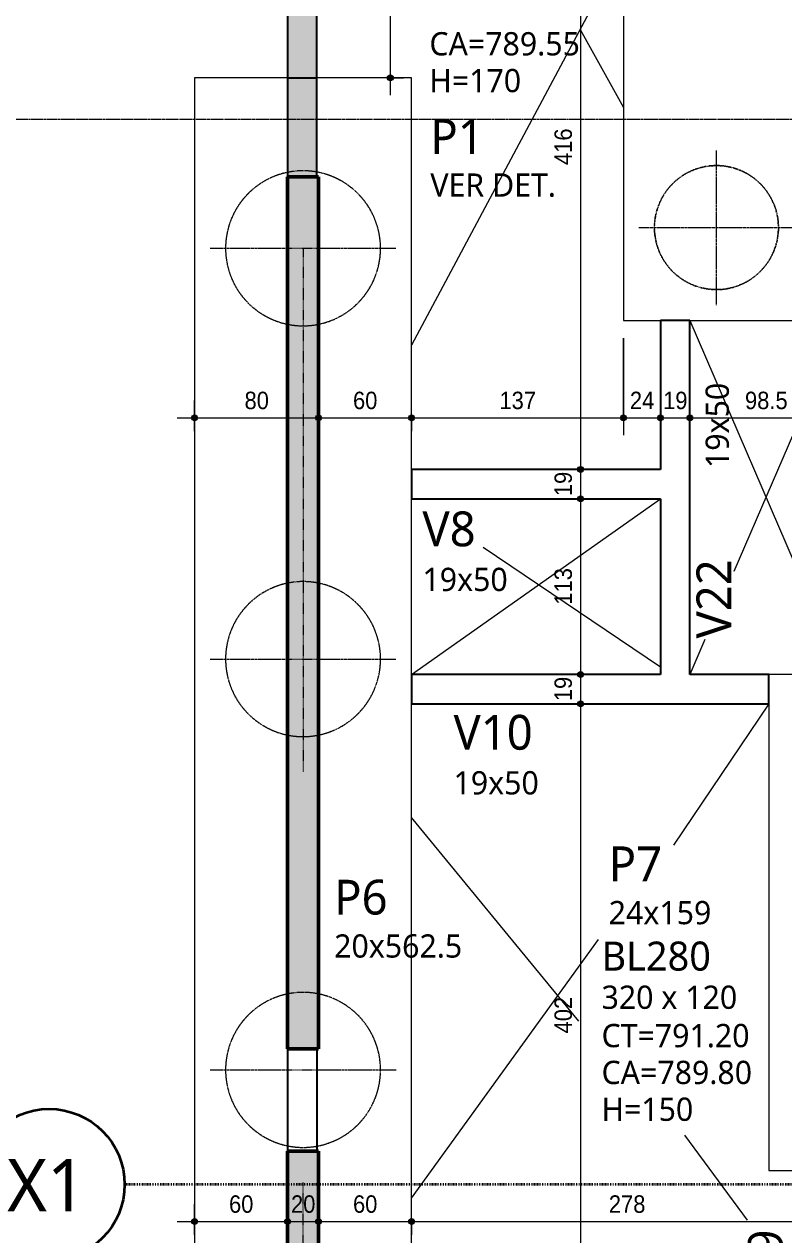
# Model space of a CAD drawing. Header units: centimetres. Extents: x -3523 to 38560, y -3196 to 88043.
# Drawn here: x -1929 to -1439, y -149 to 632 of the extents above; entities that cross this region are included whole.
import ezdxf

# ---------------------------------------------------------------- set-up
doc = ezdxf.new("R2010")
doc.units = ezdxf.units.CM
for name, pattern in [('Centro de 6 mm', [1.32, 0.6, -0.24, 0.24, -0.24]), ('Dash dot', [1.5875, 0.635, -0.47625, 0, -0.47625]), ('Hidden', [0.714375, 0.47625, -0.238125]), ('Traço', [0.635, 0.3175, -0.3175])]:
    doc.linetypes.add(name, pattern=pattern)
for name, color, linetype, lineweight in [('A-ANNO-DIMS', 7, 'Continuous', 9), ('A-ANNO-DIMS-75', 7, 'Continuous', 9), ('A-DETL-THIN', 7, 'Continuous', 25), ('G-ANNO-SYMB', 7, 'Continuous', 9), ('S-BEAM', 7, 'Continuous', 25), ('S-BEAM-HDLN', 7, 'Traço', 25), ('S-BEAM-IDEN', 7, 'Continuous', 9), ('S-COLS', 7, 'Continuous', 25), ('S-COLS-IDEN', 7, 'Continuous', 9), ('S-FNDN', 7, 'Continuous', 25), ('S-FNDN-HDLN', 7, 'Traço', 18), ('S-FNDN-IDEN', 7, 'Continuous', 9), ('S-GRID', 7, 'Continuous', 9), ('S-GRID-IDEN', 7, 'Continuous', 9)]:
    doc.layers.add(name, color=color, linetype=linetype, lineweight=lineweight)
doc.layers.add('A-DETL', color=7, linetype='Continuous', lineweight=18, true_color=0x00a600)
doc.styles.add('Arial_1', font='arial.ttf', dxfattribs={"width": 0.9, "height": 11.25})
doc.styles.add('Gadugi', font='gadugi.ttf', dxfattribs={"height": 15})
doc.styles.add('Gadugi_1', font='gadugi.ttf', dxfattribs={"height": 22.5})
doc.styles.add('Gadugi_2', font='gadugi.ttf', dxfattribs={"height": 18.75})
doc.styles.add('Gadugi_3', font='gadugi.ttf', dxfattribs={"height": 0.2})
doc.styles.add('Gadugi_5', font='gadugi.ttf', dxfattribs={"height": 33.75})
doc.dimstyles.new('PED_1_5mm_ESQ', dxfattribs={"dimscale": 30.48, "dimtxt": 11.477918, "dimasz": 0.492126, "dimexe": 0.369094, "dimexo": 0.369094, "dimgap": 0.073819, "dimtad": 1, "dimdec": 1, "dimrnd": 0.5, "dimdsep": 46, "dimtxsty": 'Arial_1', "dimblk1": 'DOTSMALL', "dimblk2": 'DOTSMALL', "dimsah": 1, "dimcen": 0.09, "dimdle": 0.369094, "dimazin": 0, "dimtfac": 1, "dimtdec": 4, "dimtix": 1, "dimtmove": 0, "dimatfit": 3, "dimfxl": 1, "dimtvp": 1, "dimtolj": 1, "dimtzin": 0, "dimarcsym": 2})

# ---------------------------------------------------------------- blocks, each defined once
blk = doc.blocks.new('PED_BLRET-4EST_R01_2019 - 320x320x170-3763708-PL B 002 - FUNDAÇÃO')
at = {"layer": 'S-FNDN', "linetype": 'Hidden', "lineweight": 18}
for p, q in [((-105, 30), (-105, -70)), ((-155, -20), (-55, -20)), ((45, -20), (94.49, -20)), ((-105, -270), (-105, -170)), ((-155, -220), (-55, -220)), ((45, -220), (94.49, -220)), ((95, -256.4), (95, -270))]:
    blk.add_line(p, q, dxfattribs=at)
at = {"layer": 'S-FNDN-HDLN'}
for p, q in [((95, 30), (95, -70)), ((94.5, -20), (145, -20)), ((95, -170), (95, -256.4)), ((94.5, -220), (145, -220))]:
    blk.add_line(p, q, dxfattribs=at)
for centre in [(-105, -20), (-105, -220)]:
    blk.add_circle(centre, 40, dxfattribs=at)
for centre, start, end in [((95, -20), 90.72456, 269.27544), ((95, -20), 360, 90.71744), ((95, -20), 269.28256, 360), ((95, -220), 90.72456, 294.08828), ((95, -220), 360, 90.71744), ((95, -220), 294.12768, 360)]:
    blk.add_arc(centre, 40, start, end, dxfattribs=at)
blk = doc.blocks.new('PED_BLRET-6ESTLINEAR_R01_2020 - 1465x140x275-3765329-PL B 002 - FUNDAÇÃO')
at = {"layer": 'S-FNDN', "linetype": 'Hidden', "lineweight": 18}
for p, q in [((127.5, 60), (127.5, 10)), ((392.5, 60), (392.5, 10)), ((657.5, 60), (657.5, 10)), ((127.5, -9), (127.5, -60)), ((392.5, -10), (392.5, -60)), ((657.5, -10), (657.5, -60))]:
    blk.add_line(p, q, dxfattribs=at)
at = {"layer": 'S-FNDN-HDLN'}
for p, q in [((127.5, 10), (127.5, -9)), ((392.5, 10), (392.5, -10)), ((657.5, 10), (657.5, -10)), ((-115, 0), (55, 0)), ((657.5, 0), (320, 0))]:
    blk.add_line(p, q, dxfattribs=at)
for centre, start, end in [((127.5, 0), 11.56868, 168.43132), ((392.5, 0), 11.56868, 168.43132), ((657.5, 0), 11.57403, 168.43132), ((127.5, 0), 168.43701, 190.37956), ((127.5, 0), 360, 11.56299), ((392.5, 0), 168.43701, 191.563), ((392.5, 0), 360, 11.56299), ((657.5, 0), 168.43701, 191.56299), ((657.5, 0), 360, 11.56834), ((127.5, 0), 348.437, 360), ((392.5, 0), 348.437, 360), ((657.5, 0), 349.62579, 360), ((127.5, 0), 190.38526, 348.43131), ((392.5, 0), 191.56869, 348.43131), ((657.5, 0), 191.56868, 349.6201)]:
    blk.add_arc(centre, 50, start, end, dxfattribs=at)
blk = doc.blocks.new('PED_TAG_PILAR_R04 - PILAR VER DET_-2523782-PL B 002 - FUNDAÇÃO')
at = {"layer": 'S-COLS-IDEN', "insert": (0.115, -0.633), "char_height": 0.2, "width": 1.37089, "attachment_point": 1, "style": 'Gadugi_3'}
blk.add_mtext('VER DET.', dxfattribs=at)
blk = doc.blocks.new('Eixo - X1-2173051-PL B 002 - FUNDAÇÃO')
at = {"layer": 'S-GRID-IDEN', "color": 152, "lineweight": 35, "true_color": 0x0070c0}
blk.add_circle((0, 0), 0.65, dxfattribs=at)
blk = doc.blocks.new('DIMBLOCK5-PL B 002 - FUNDAÇÃO')
at = {"layer": 'A-ANNO-DIMS-75'}
h = blk.add_hatch(color=256, dxfattribs=at)
edge = h.paths.add_edge_path(flags=0)
edge.add_arc((-1818.86, -140.28), 1.87, 0, 360)
h = blk.add_hatch(color=256, dxfattribs=at)
edge = h.paths.add_edge_path(flags=0)
edge.add_arc((-1758.86, -140.28), 1.87, 0, 360)
for p, q in [((-1818.86, -148.88), (-1818.86, -129.03)), ((-1758.86, -148.88), (-1758.86, -129.03)), ((-1830.11, -140.28), (-1758.86, -140.28)), ((-1818.86, -140.28), (-1818.86, -148.88)), ((-1758.86, -140.28), (-1758.86, -148.88))]:
    blk.add_line(p, q, dxfattribs=at)
for centre in [(-1818.86, -140.28), (-1758.86, -140.28)]:
    blk.add_circle(centre, 1.87, dxfattribs=at)
at = {"layer": 'A-ANNO-DIMS-75', "color": 0, "insert": (-1796.63, -123.43), "char_height": 11.25, "width": 18.6472, "attachment_point": 1, "rotation": 360, "line_spacing_factor": 0.941778, "style": 'Arial_1'}
blk.add_mtext('60', dxfattribs=at)
blk = doc.blocks.new('_DotSmall')
at = {"color": 0, "linetype": 'ByBlock', "const_width": 0.5}
blk.add_lwpolyline([(-0.0625, 0, 1), (0.0625, 0, 1)], format="xyb", close=True, dxfattribs=at)
blk = doc.blocks.new('DIMBLOCK6-PL B 002 - FUNDAÇÃO')
at = {"layer": 'A-ANNO-DIMS-75'}
h = blk.add_hatch(color=256, dxfattribs=at)
edge = h.paths.add_edge_path(flags=0)
edge.add_arc((-1758.86, -140.28), 1.87, 0, 360)
h = blk.add_hatch(color=256, dxfattribs=at)
edge = h.paths.add_edge_path(flags=0)
edge.add_arc((-1738.86, -140.28), 1.87, 0, 360)
for p, q in [((-1758.86, -148.88), (-1758.86, -129.03)), ((-1738.86, -148.88), (-1738.86, -129.03)), ((-1758.86, -140.28), (-1738.86, -140.28)), ((-1758.86, -140.28), (-1758.86, -148.88)), ((-1738.86, -140.28), (-1738.86, -148.88))]:
    blk.add_line(p, q, dxfattribs=at)
for centre in [(-1758.86, -140.28), (-1738.86, -140.28)]:
    blk.add_circle(centre, 1.87, dxfattribs=at)
at = {"layer": 'A-ANNO-DIMS-75', "color": 0, "insert": (-1756.63, -123.43), "char_height": 11.25, "width": 18.6472, "attachment_point": 1, "rotation": 360, "line_spacing_factor": 0.941778, "style": 'Arial_1'}
blk.add_mtext('20', dxfattribs=at)
blk = doc.blocks.new('DIMBLOCK7-PL B 002 - FUNDAÇÃO')
at = {"layer": 'A-ANNO-DIMS-75'}
h = blk.add_hatch(color=256, dxfattribs=at)
edge = h.paths.add_edge_path(flags=0)
edge.add_arc((-1738.86, -140.28), 1.87, 0, 360)
h = blk.add_hatch(color=256, dxfattribs=at)
edge = h.paths.add_edge_path(flags=0)
edge.add_arc((-1678.86, -140.28), 1.88, 0, 360)
for p, q in [((-1738.86, -148.88), (-1738.86, -129.03)), ((-1678.86, -148.88), (-1678.86, -129.03)), ((-1738.86, -140.28), (-1678.86, -140.28)), ((-1738.86, -140.28), (-1738.86, -148.88)), ((-1678.86, -140.28), (-1678.86, -148.88))]:
    blk.add_line(p, q, dxfattribs=at)
for centre, radius in [((-1738.86, -140.28), 1.87), ((-1678.86, -140.28), 1.88)]:
    blk.add_circle(centre, radius, dxfattribs=at)
at = {"layer": 'A-ANNO-DIMS-75', "color": 0, "insert": (-1716.63, -123.43), "char_height": 11.25, "width": 18.6472, "attachment_point": 1, "rotation": 360, "line_spacing_factor": 0.941778, "style": 'Arial_1'}
blk.add_mtext('60', dxfattribs=at)
blk = doc.blocks.new('DIMBLOCK8-PL B 002 - FUNDAÇÃO')
at = {"layer": 'A-ANNO-DIMS-75'}
h = blk.add_hatch(color=256, dxfattribs=at)
edge = h.paths.add_edge_path(flags=0)
edge.add_arc((-1678.86, -140.28), 1.88, 0, 360)
h = blk.add_hatch(color=256, dxfattribs=at)
edge = h.paths.add_edge_path(flags=0)
edge.add_arc((-1400.92, -140.28), 1.87, 0, 360)
for p, q in [((-1678.86, -148.88), (-1678.86, -129.03)), ((-1400.92, -148.88), (-1400.92, -129.03)), ((-1678.86, -140.28), (-1400.92, -140.28)), ((-1678.86, -140.28), (-1678.86, -148.88)), ((-1400.92, -140.28), (-1400.92, -148.88))]:
    blk.add_line(p, q, dxfattribs=at)
for centre, radius in [((-1678.86, -140.28), 1.88), ((-1400.92, -140.28), 1.87)]:
    blk.add_circle(centre, radius, dxfattribs=at)
at = {"layer": 'A-ANNO-DIMS-75', "color": 0, "insert": (-1551.55, -123.43), "char_height": 11.25, "width": 27.9708, "attachment_point": 1, "rotation": 360, "line_spacing_factor": 0.941778, "style": 'Arial_1'}
blk.add_mtext('278', dxfattribs=at)
blk = doc.blocks.new('DIMBLOCK15-PL B 002 - FUNDAÇÃO')
at = {"layer": 'A-ANNO-DIMS-75'}
h = blk.add_hatch(color=256, dxfattribs=at)
edge = h.paths.add_edge_path(flags=0)
edge.add_arc((-1569.77, 760.85), 1.88, 0, 360)
h = blk.add_hatch(color=256, dxfattribs=at)
edge = h.paths.add_edge_path(flags=0)
edge.add_arc((-1569.77, 344.87), 1.88, 0, 360)
for p, q in [((-1569.77, 772.1), (-1569.77, 344.87)), ((-1553.36, 760.85), (-1581.02, 760.85)), ((-1569.77, 760.85), (-1553.36, 760.85)), ((-1578.36, 344.87), (-1558.52, 344.87)), ((-1569.77, 344.87), (-1578.36, 344.87))]:
    blk.add_line(p, q, dxfattribs=at)
for centre in [(-1569.77, 760.85), (-1569.77, 344.87)]:
    blk.add_circle(centre, 1.88, dxfattribs=at)
at = {"layer": 'A-ANNO-DIMS-75', "color": 0, "insert": (-1586.62, 541.2), "char_height": 11.25, "width": 27.9708, "attachment_point": 1, "rotation": 90, "line_spacing_factor": 0.941778, "style": 'Arial_1'}
blk.add_mtext('416', dxfattribs=at)
blk = doc.blocks.new('DIMBLOCK16-PL B 002 - FUNDAÇÃO')
at = {"layer": 'A-ANNO-DIMS-75'}
h = blk.add_hatch(color=256, dxfattribs=at)
edge = h.paths.add_edge_path(flags=0)
edge.add_arc((-1569.77, 344.87), 1.88, 0, 360)
h = blk.add_hatch(color=256, dxfattribs=at)
edge = h.paths.add_edge_path(flags=0)
edge.add_arc((-1569.77, 325.87), 1.88, 0, 360)
for p, q in [((-1578.36, 344.87), (-1558.52, 344.87)), ((-1569.77, 344.87), (-1578.36, 344.87)), ((-1569.77, 344.87), (-1569.77, 325.87)), ((-1578.36, 325.87), (-1558.52, 325.87)), ((-1569.77, 325.87), (-1578.36, 325.87))]:
    blk.add_line(p, q, dxfattribs=at)
for centre in [(-1569.77, 344.87), (-1569.77, 325.87)]:
    blk.add_circle(centre, 1.88, dxfattribs=at)
at = {"layer": 'A-ANNO-DIMS-75', "color": 0, "insert": (-1586.62, 327.6), "char_height": 11.25, "width": 18.6472, "attachment_point": 1, "rotation": 90, "line_spacing_factor": 0.941778, "style": 'Arial_1'}
blk.add_mtext('19', dxfattribs=at)
blk = doc.blocks.new('DIMBLOCK17-PL B 002 - FUNDAÇÃO')
at = {"layer": 'A-ANNO-DIMS-75'}
h = blk.add_hatch(color=256, dxfattribs=at)
edge = h.paths.add_edge_path(flags=0)
edge.add_arc((-1569.77, 325.87), 1.88, 0, 360)
h = blk.add_hatch(color=256, dxfattribs=at)
edge = h.paths.add_edge_path(flags=0)
edge.add_arc((-1569.77, 212.62), 1.88, 0, 360)
for p, q in [((-1578.36, 325.87), (-1558.52, 325.87)), ((-1569.77, 325.87), (-1578.36, 325.87)), ((-1569.77, 325.87), (-1569.77, 212.62)), ((-1578.36, 212.62), (-1558.52, 212.62)), ((-1569.77, 212.62), (-1578.36, 212.62))]:
    blk.add_line(p, q, dxfattribs=at)
for centre in [(-1569.77, 325.87), (-1569.77, 212.62)]:
    blk.add_circle(centre, 1.88, dxfattribs=at)
at = {"layer": 'A-ANNO-DIMS-75', "color": 0, "insert": (-1586.62, 257.59), "char_height": 11.25, "width": 27.9708, "attachment_point": 1, "rotation": 90, "line_spacing_factor": 0.941778, "style": 'Arial_1'}
blk.add_mtext('113', dxfattribs=at)
blk = doc.blocks.new('DIMBLOCK18-PL B 002 - FUNDAÇÃO')
at = {"layer": 'A-ANNO-DIMS-75'}
h = blk.add_hatch(color=256, dxfattribs=at)
edge = h.paths.add_edge_path(flags=0)
edge.add_arc((-1569.77, 212.62), 1.88, 0, 360)
h = blk.add_hatch(color=256, dxfattribs=at)
edge = h.paths.add_edge_path(flags=0)
edge.add_arc((-1569.77, 193.62), 1.88, 0, 360)
for p, q in [((-1578.36, 212.62), (-1558.52, 212.62)), ((-1569.77, 212.62), (-1578.36, 212.62)), ((-1569.77, 212.62), (-1569.77, 193.62)), ((-1578.36, 193.62), (-1558.52, 193.62)), ((-1569.77, 193.62), (-1578.36, 193.62))]:
    blk.add_line(p, q, dxfattribs=at)
for centre in [(-1569.77, 212.62), (-1569.77, 193.62)]:
    blk.add_circle(centre, 1.88, dxfattribs=at)
at = {"layer": 'A-ANNO-DIMS-75', "color": 0, "insert": (-1586.62, 195.35), "char_height": 11.25, "width": 18.6472, "attachment_point": 1, "rotation": 90, "line_spacing_factor": 0.941778, "style": 'Arial_1'}
blk.add_mtext('19', dxfattribs=at)
blk = doc.blocks.new('DIMBLOCK19-PL B 002 - FUNDAÇÃO')
at = {"layer": 'A-ANNO-DIMS-75'}
h = blk.add_hatch(color=256, dxfattribs=at)
edge = h.paths.add_edge_path(flags=0)
edge.add_arc((-1569.77, 193.62), 1.88, 0, 360)
h = blk.add_hatch(color=256, dxfattribs=at)
edge = h.paths.add_edge_path(flags=0)
edge.add_arc((-1569.77, -208.25), 1.88, 0, 360)
for p, q in [((-1578.36, 193.62), (-1558.52, 193.62)), ((-1569.77, 193.62), (-1578.36, 193.62)), ((-1569.77, 193.62), (-1569.77, -208.25)), ((-1578.36, -208.25), (-1558.52, -208.25)), ((-1569.77, -208.25), (-1578.36, -208.25))]:
    blk.add_line(p, q, dxfattribs=at)
for centre in [(-1569.77, 193.62), (-1569.77, -208.25)]:
    blk.add_circle(centre, 1.88, dxfattribs=at)
at = {"layer": 'A-ANNO-DIMS-75', "color": 0, "insert": (-1586.62, -18.97), "char_height": 11.25, "width": 27.9708, "attachment_point": 1, "rotation": 90, "line_spacing_factor": 0.941778, "style": 'Arial_1'}
blk.add_mtext('402', dxfattribs=at)
blk = doc.blocks.new('DIMBLOCK26-PL B 002 - FUNDAÇÃO')
at = {"layer": 'A-ANNO-DIMS-75'}
h = blk.add_hatch(color=256, dxfattribs=at)
edge = h.paths.add_edge_path(flags=0)
edge.add_arc((-1692.54, 894.62), 1.88, 0, 360)
h = blk.add_hatch(color=256, dxfattribs=at)
edge = h.paths.add_edge_path(flags=0)
edge.add_arc((-1692.54, 597.48), 1.88, 0, 360)
for p, q in [((-1700.62, 894.62), (-1681.29, 894.62)), ((-1692.54, 894.62), (-1700.62, 894.62)), ((-1692.54, 586.23), (-1692.54, 894.62)), ((-1683.94, 597.48), (-1703.79, 597.48)), ((-1692.54, 597.48), (-1683.94, 597.48))]:
    blk.add_line(p, q, dxfattribs=at)
for centre in [(-1692.54, 894.62), (-1692.54, 597.48)]:
    blk.add_circle(centre, 1.88, dxfattribs=at)
at = {"layer": 'A-ANNO-DIMS-75', "color": 0, "insert": (-1709.39, 734.4), "char_height": 11.25, "width": 27.9708, "attachment_point": 1, "rotation": 90, "line_spacing_factor": 0.941778, "style": 'Arial_1'}
blk.add_mtext('297', dxfattribs=at)
blk = doc.blocks.new('DIMBLOCK30-PL B 002 - FUNDAÇÃO')
at = {"layer": 'A-ANNO-DIMS-75'}
h = blk.add_hatch(color=256, dxfattribs=at)
edge = h.paths.add_edge_path(flags=0)
edge.add_arc((-1818.86, 378.13), 1.88, 0, 360)
h = blk.add_hatch(color=256, dxfattribs=at)
edge = h.paths.add_edge_path(flags=0)
edge.add_arc((-1738.86, 378.13), 1.88, 0, 360)
for p, q in [((-1818.86, 369.53), (-1818.86, 389.38)), ((-1738.86, 369.53), (-1738.86, 389.38)), ((-1830.11, 378.13), (-1738.86, 378.13)), ((-1818.86, 378.13), (-1818.86, 369.53)), ((-1738.86, 378.13), (-1738.86, 369.53))]:
    blk.add_line(p, q, dxfattribs=at)
for centre in [(-1818.86, 378.13), (-1738.86, 378.13)]:
    blk.add_circle(centre, 1.88, dxfattribs=at)
at = {"layer": 'A-ANNO-DIMS-75', "color": 0, "insert": (-1786.63, 394.98), "char_height": 11.25, "width": 18.6472, "attachment_point": 1, "rotation": 360, "line_spacing_factor": 0.941778, "style": 'Arial_1'}
blk.add_mtext('80', dxfattribs=at)
blk = doc.blocks.new('DIMBLOCK31-PL B 002 - FUNDAÇÃO')
at = {"layer": 'A-ANNO-DIMS-75'}
h = blk.add_hatch(color=256, dxfattribs=at)
edge = h.paths.add_edge_path(flags=0)
edge.add_arc((-1738.86, 378.13), 1.88, 0, 360)
h = blk.add_hatch(color=256, dxfattribs=at)
edge = h.paths.add_edge_path(flags=0)
edge.add_arc((-1678.86, 378.13), 1.88, 0, 360)
for p, q in [((-1738.86, 369.53), (-1738.86, 389.38)), ((-1678.86, 369.53), (-1678.86, 389.38)), ((-1738.86, 378.13), (-1678.86, 378.13)), ((-1738.86, 378.13), (-1738.86, 369.53)), ((-1678.86, 378.13), (-1678.86, 369.53))]:
    blk.add_line(p, q, dxfattribs=at)
for centre in [(-1738.86, 378.13), (-1678.86, 378.13)]:
    blk.add_circle(centre, 1.88, dxfattribs=at)
at = {"layer": 'A-ANNO-DIMS-75', "color": 0, "insert": (-1716.63, 394.98), "char_height": 11.25, "width": 18.6472, "attachment_point": 1, "rotation": 360, "line_spacing_factor": 0.941778, "style": 'Arial_1'}
blk.add_mtext('60', dxfattribs=at)
blk = doc.blocks.new('DIMBLOCK32-PL B 002 - FUNDAÇÃO')
at = {"layer": 'A-ANNO-DIMS-75'}
h = blk.add_hatch(color=256, dxfattribs=at)
edge = h.paths.add_edge_path(flags=0)
edge.add_arc((-1678.86, 378.13), 1.88, 0, 360)
h = blk.add_hatch(color=256, dxfattribs=at)
edge = h.paths.add_edge_path(flags=0)
edge.add_arc((-1542.11, 378.13), 1.88, 0, 360)
for p, q in [((-1542.11, 429.6), (-1542.11, 366.88)), ((-1542.11, 378.13), (-1542.11, 429.6)), ((-1678.86, 369.53), (-1678.86, 389.38)), ((-1678.86, 378.13), (-1542.11, 378.13)), ((-1678.86, 378.13), (-1678.86, 369.53))]:
    blk.add_line(p, q, dxfattribs=at)
for centre in [(-1678.86, 378.13), (-1542.11, 378.13)]:
    blk.add_circle(centre, 1.88, dxfattribs=at)
at = {"layer": 'A-ANNO-DIMS-75', "color": 0, "insert": (-1622.14, 394.98), "char_height": 11.25, "width": 27.9708, "attachment_point": 1, "rotation": 360, "line_spacing_factor": 0.941778, "style": 'Arial_1'}
blk.add_mtext('137', dxfattribs=at)
blk = doc.blocks.new('DIMBLOCK33-PL B 002 - FUNDAÇÃO')
at = {"layer": 'A-ANNO-DIMS-75'}
h = blk.add_hatch(color=256, dxfattribs=at)
edge = h.paths.add_edge_path(flags=0)
edge.add_arc((-1542.11, 378.13), 1.88, 0, 360)
h = blk.add_hatch(color=256, dxfattribs=at)
edge = h.paths.add_edge_path(flags=0)
edge.add_arc((-1518.26, 378.13), 1.88, 0, 360)
for p, q in [((-1542.11, 429.6), (-1542.11, 366.88)), ((-1542.11, 378.13), (-1542.11, 429.6)), ((-1518.26, 369.53), (-1518.26, 389.38)), ((-1542.11, 378.13), (-1518.26, 378.13)), ((-1518.26, 378.13), (-1518.26, 369.53))]:
    blk.add_line(p, q, dxfattribs=at)
for centre in [(-1542.11, 378.13), (-1518.26, 378.13)]:
    blk.add_circle(centre, 1.88, dxfattribs=at)
at = {"layer": 'A-ANNO-DIMS-75', "color": 0, "insert": (-1537.96, 394.98), "char_height": 11.25, "width": 18.6472, "attachment_point": 1, "rotation": 360, "line_spacing_factor": 0.941778, "style": 'Arial_1'}
blk.add_mtext('24', dxfattribs=at)
blk = doc.blocks.new('DIMBLOCK34-PL B 002 - FUNDAÇÃO')
at = {"layer": 'A-ANNO-DIMS-75'}
h = blk.add_hatch(color=256, dxfattribs=at)
edge = h.paths.add_edge_path(flags=0)
edge.add_arc((-1518.26, 378.13), 1.88, 0, 360)
h = blk.add_hatch(color=256, dxfattribs=at)
edge = h.paths.add_edge_path(flags=0)
edge.add_arc((-1499.26, 378.13), 1.88, 0, 360)
for p, q in [((-1518.26, 369.53), (-1518.26, 389.38)), ((-1499.26, 369.53), (-1499.26, 389.38)), ((-1518.26, 378.13), (-1499.26, 378.13)), ((-1518.26, 378.13), (-1518.26, 369.53)), ((-1499.26, 378.13), (-1499.26, 369.53))]:
    blk.add_line(p, q, dxfattribs=at)
for centre in [(-1518.26, 378.13), (-1499.26, 378.13)]:
    blk.add_circle(centre, 1.88, dxfattribs=at)
at = {"layer": 'A-ANNO-DIMS-75', "color": 0, "insert": (-1516.53, 394.98), "char_height": 11.25, "width": 18.6472, "attachment_point": 1, "rotation": 360, "line_spacing_factor": 0.941778, "style": 'Arial_1'}
blk.add_mtext('19', dxfattribs=at)
blk = doc.blocks.new('DIMBLOCK35-PL B 002 - FUNDAÇÃO')
at = {"layer": 'A-ANNO-DIMS-75'}
h = blk.add_hatch(color=256, dxfattribs=at)
edge = h.paths.add_edge_path(flags=0)
edge.add_arc((-1499.26, 378.13), 1.88, 0, 360)
h = blk.add_hatch(color=256, dxfattribs=at)
edge = h.paths.add_edge_path(flags=0)
edge.add_arc((-1400.92, 378.13), 1.88, 0, 360)
for p, q in [((-1499.26, 369.53), (-1499.26, 389.38)), ((-1400.92, 369.53), (-1400.92, 389.38)), ((-1499.26, 378.13), (-1400.92, 378.13)), ((-1499.26, 378.13), (-1499.26, 369.53)), ((-1400.92, 378.13), (-1400.92, 369.53))]:
    blk.add_line(p, q, dxfattribs=at)
for centre in [(-1499.26, 378.13), (-1400.92, 378.13)]:
    blk.add_circle(centre, 1.88, dxfattribs=at)
at = {"layer": 'A-ANNO-DIMS-75', "color": 0, "insert": (-1463.69, 394.98), "char_height": 11.25, "width": 32.6326, "attachment_point": 1, "rotation": 360, "line_spacing_factor": 0.941778, "style": 'Arial_1'}
blk.add_mtext('98.5', dxfattribs=at)

msp = doc.modelspace()

# ---------------------------------------------------------------- hatches: boundary and pattern name
at = {"layer": 'S-BEAM', "true_color": 0xff00ff}
h = msp.add_hatch(color=6, dxfattribs=at)
h.paths.add_polyline_path([(-1758.865, 533.551), (-1739.865, 533.551), (-1739.865, 907.119), (-1758.865, 907.119), (-1758.865, 597.485)], flags=0)
h.paths.add_polyline_path([(-1739.865, 957.119), (-1739.866, 1091.884), (-1758.865, 1091.884), (-1758.865, 957.119), (-1745.686, 957.119)], flags=0)
at = {"layer": 'S-COLS', "true_color": 0x808080}
for points in [[(-1758.86, -28.981), (-1738.86, -28.981), (-1738.86, 533.551), (-1758.86, 533.551), (-1758.86, 252.169)], [(-1738.86, -249.931), (-1738.86, -94.949), (-1758.86, -94.949), (-1758.86, -249.931), (-1758.756, -249.931)]]:
    msp.add_hatch(color=8, dxfattribs=at).paths.add_polyline_path(points, flags=0)

# ---------------------------------------------------------------- linework, layer by layer
at = {"layer": 'A-DETL', "color": 7, "lineweight": 50}
for p, q in [((-1758.86, 533.551), (-1738.86, 533.551)), ((-1758.86, -28.981), (-1738.86, -28.981)), ((-1758.86, -94.949), (-1739.865, -94.949))]:
    msp.add_line(p, q, dxfattribs=at)
at = {"layer": 'A-DETL-THIN', "color": 9, "lineweight": 18, "true_color": 0xc0c0c0}
for p, q in [((-1542.109, 680.973), (-1678.86, 424.972)), ((-1570.046, 628.675), (-1542.109, 578.275)), ((-1499.263, 440.848), (-1400.922, 212.619)), ((-1470.569, 279.215), (-1400.922, 440.848)), ((-1678.86, 212.622), (-1518.263, 325.868)), ((-1632.671, 294.713), (-1518.263, 217.544)), ((-1489.564, 235.133), (-1499.263, 212.622)), ((-1570.899, -10.981), (-1678.86, 120.338)), ((-1678.86, -125.247), (-1558.258, 41.594))]:
    msp.add_line(p, q, dxfattribs=at)
at = {"layer": 'A-DETL-THIN', "color": 9, "lineweight": 18, "true_color": 0xc5c5c5}
for p, q in [((-1448.365, 193.622), (-1509.876, 102.428)), ((-1462.142, -139.363), (-1502.532, -84.658))]:
    msp.add_line(p, q, dxfattribs=at)
at = {"layer": 'G-ANNO-SYMB', "linetype": 'Centro de 6 mm'}
msp.add_line((-1956.04, 570.866), (-700.689, 570.866), dxfattribs=at)
at = {"layer": 'S-BEAM'}
for p, q in [((-1758.865, 907.119), (-1758.865, 533.551)), ((-1739.865, 533.551), (-1739.865, 907.119)), ((-1758.865, 533.551), (-1739.865, 533.551)), ((-1499.263, 440.848), (-1518.263, 440.848)), ((-1518.263, 440.848), (-1518.263, 344.868)), ((-1499.263, 212.622), (-1499.263, 440.848)), ((-1678.86, 344.868), (-1678.86, 325.868)), ((-1518.263, 344.868), (-1678.86, 344.868)), ((-1678.86, 325.868), (-1518.263, 325.868)), ((-1518.263, 325.868), (-1518.263, 212.622)), ((-1518.263, 212.622), (-1678.86, 212.622)), ((-1678.86, 212.622), (-1678.86, 193.622)), ((-1448.365, 212.622), (-1499.263, 212.622)), ((-1448.365, 193.622), (-1448.365, 212.622)), ((-1678.86, 193.622), (-1448.365, 193.622)), ((-1739.86, -28.981), (-1758.86, -28.981)), ((-1758.86, -28.981), (-1758.86, -94.949)), ((-1739.86, -94.949), (-1739.86, -28.981)), ((-1758.86, -94.949), (-1739.86, -94.949))]:
    msp.add_line(p, q, dxfattribs=at)
at = {"layer": 'S-BEAM-HDLN', "linetype": 'Continuous'}
msp.add_line((-1758.865, 597.485), (-1739.865, 597.485), dxfattribs=at)
at = {"layer": 'S-COLS'}
msp.add_line((-1739.865, 533.551), (-1758.86, 533.551), dxfattribs=at)
at = {"layer": 'S-COLS', "lineweight": 50}
for p, q in [((-1758.86, 533.551), (-1758.86, -28.981)), ((-1738.86, 533.551), (-1739.865, 533.551)), ((-1738.86, -28.981), (-1738.86, 533.551)), ((-1758.86, -28.981), (-1738.86, -28.981)), ((-1738.86, -94.949), (-1758.86, -94.949)), ((-1758.86, -94.949), (-1758.86, -249.931)), ((-1738.86, -249.931), (-1738.86, -94.949))]:
    msp.add_line(p, q, dxfattribs=at)
at = {"layer": 'S-FNDN', "lineweight": 18}
for p, q in [((-1542.109, 760.848), (-1542.109, 440.848)), ((-1818.86, 597.485), (-1818.86, -947.515)), ((-1758.865, 597.485), (-1818.86, 597.485)), ((-1678.86, 597.485), (-1739.865, 597.485)), ((-1678.86, 344.868), (-1678.86, 597.485)), ((-1542.109, 440.848), (-1518.263, 440.848)), ((-1518.263, 440.848), (-1499.263, 440.848)), ((-1499.263, 440.848), (-1400.922, 440.848)), ((-1678.86, 325.868), (-1678.86, 344.868)), ((-1678.86, 212.622), (-1678.86, 325.868)), ((-1678.86, 193.622), (-1678.86, 212.622)), ((-1448.365, 212.619), (-1448.365, 193.622)), ((-1400.922, 212.619), (-1448.365, 212.619)), ((-1678.86, -208.251), (-1678.86, 193.622)), ((-1448.365, 193.622), (-1448.365, -107.381)), ((-1448.365, -107.381), (-1400.922, -107.381))]:
    msp.add_line(p, q, dxfattribs=at)
at = {"layer": 'S-FNDN-HDLN'}
msp.add_line((-1739.865, 597.485), (-1758.865, 597.485), dxfattribs=at)
for centre, radius, start, end in [((-1482.109, 500.848), 40, 107.903954, 113.381875), ((-1482.109, 500.848), 40, 103.234577, 107.771693), ((-1482.109, 500.848), 40, 97.590992, 103.049588), ((-1482.109, 500.848), 40, 92.889531, 97.44486), ((-1482.109, 500.848), 40, 87.273741, 92.726259), ((-1482.109, 500.848), 40, 82.55514, 87.110469), ((-1482.109, 500.848), 40, 76.950412, 82.409008), ((-1482.109, 500.848), 40, 72.228307, 76.765423), ((-1482.109, 500.848), 40, 66.618125, 72.096046), ((-1748.86, 487.485), 50, 117.776311, 121.470776), ((-1748.86, 487.485), 50, 112.442561, 117.692617), ((-1748.86, 487.485), 50, 108.528438, 111.891858), ((-1748.86, 487.485), 50, 102.774007, 108.449497), ((-1748.86, 487.485), 50, 99.281545, 101.85621), ((-1748.86, 487.485), 50, 91.376663, 99.20684), ((-1748.86, 487.485), 50, 80.793158, 88.623336), ((-1748.86, 487.485), 50, 78.143789, 80.718453), ((-1748.86, 487.485), 50, 71.550502, 77.225992), ((-1748.86, 487.485), 50, 68.108141, 71.471561), ((-1748.86, 487.485), 50, 62.307382, 67.557438), ((-1748.86, 487.485), 50, 58.529223, 62.223688), ((-1482.109, 500.848), 40, 128.521336, 134.097592), ((-1482.109, 500.848), 40, 123.980231, 128.410147), ((-1482.109, 500.848), 40, 118.213802, 123.728088), ((-1482.109, 500.848), 40, 113.595272, 118.092995), ((-1482.109, 500.848), 40, 61.907005, 66.404728), ((-1482.109, 500.848), 40, 56.271912, 61.786198), ((-1482.109, 500.848), 40, 51.589853, 56.019769), ((-1482.109, 500.848), 40, 45.902408, 51.478664), ((-1748.86, 487.485), 50, 131.203469, 136.180787), ((-1748.86, 487.485), 50, 127.025389, 130.897474), ((-1748.86, 487.485), 50, 121.864163, 126.936328), ((-1748.86, 487.485), 50, 53.063671, 58.135836), ((-1748.86, 487.485), 50, 49.102525, 52.97461), ((-1748.86, 487.485), 50, 43.819212, 48.79653), ((-1482.109, 500.848), 40, 144.906538, 149.035648), ((-1482.109, 500.848), 40, 138.827127, 144.510438), ((-1482.109, 500.848), 40, 134.405713, 138.724127), ((-1482.109, 500.848), 40, 41.275873, 45.594287), ((-1482.109, 500.848), 40, 35.489562, 41.172873), ((-1482.109, 500.848), 40, 30.964352, 35.093462), ((-1748.86, 487.485), 50, 145.528384, 149.575314), ((-1748.86, 487.485), 50, 140.505392, 145.426197), ((-1748.86, 487.485), 50, 136.275957, 140.255004), ((-1748.86, 487.485), 50, 39.744995, 43.724042), ((-1748.86, 487.485), 50, 34.573802, 39.494607), ((-1748.86, 487.485), 50, 30.424685, 34.471615), ((-1482.109, 500.848), 40, 155.573219, 159.345241), ((-1482.109, 500.848), 40, 149.131591, 155.018738), ((-1482.109, 500.848), 40, 24.981262, 30.868409), ((-1482.109, 500.848), 40, 20.654759, 24.426781), ((-1748.86, 487.485), 50, 154.783151, 158.873318), ((-1748.86, 487.485), 50, 149.78721, 154.672822), ((-1748.86, 487.485), 50, 25.327177, 30.212789), ((-1748.86, 487.485), 50, 21.126681, 25.216848), ((-1482.109, 500.848), 40, 169.73772, 178.613943), ((-1482.109, 500.848), 40, 166.737593, 169.653314), ((-1482.109, 500.848), 40, 159.435042, 165.813522), ((-1482.109, 500.848), 40, 14.186478, 20.564958), ((-1482.109, 500.848), 40, 10.346686, 13.262407), ((-1482.109, 500.848), 40, 1.386057, 10.26228), ((-1748.86, 487.485), 50, 164.040906, 168.156916), ((-1748.86, 487.485), 50, 159.056991, 163.921016), ((-1748.86, 487.485), 50, 16.078983, 20.943008), ((-1748.86, 487.485), 50, 11.843083, 15.959093), ((-1482.109, 500.848), 40, 181.386057, 190.26228), ((-1482.109, 500.848), 40, 349.73772, 358.613943), ((-1748.86, 487.485), 50, 173.30254, 177.430684), ((-1748.86, 487.485), 50, 168.31901, 173.171265), ((-1748.86, 487.485), 50, 6.828734, 11.680989), ((-1748.86, 487.485), 50, 2.569314, 6.697459), ((-1482.109, 500.848), 40, 190.346686, 193.262407), ((-1482.109, 500.848), 40, 346.737593, 349.653314), ((-1748.86, 487.485), 50, 177.575745, 182.424254), ((-1748.86, 487.485), 50, 182.569314, 186.697459), ((-1748.86, 487.485), 50, 353.30254, 357.430684), ((-1748.86, 487.485), 50, 357.575745, 2.424254), ((-1482.109, 500.848), 40, 194.186478, 200.564958), ((-1482.109, 500.848), 40, 200.654759, 204.426781), ((-1482.109, 500.848), 40, 335.573219, 339.345241), ((-1482.109, 500.848), 40, 339.435042, 345.813522), ((-1748.86, 487.485), 50, 186.828734, 191.680989), ((-1748.86, 487.485), 50, 191.843083, 195.959093), ((-1748.86, 487.485), 50, 344.040906, 348.156916), ((-1748.86, 487.485), 50, 348.31901, 353.171265), ((-1482.109, 500.848), 40, 204.981262, 210.868409), ((-1482.109, 500.848), 40, 210.964352, 215.093462), ((-1482.109, 500.848), 40, 215.489562, 221.172873), ((-1482.109, 500.848), 40, 318.827127, 324.510438), ((-1482.109, 500.848), 40, 324.906538, 329.035648), ((-1482.109, 500.848), 40, 329.131591, 335.018738), ((-1748.86, 487.485), 50, 196.078983, 200.943008), ((-1748.86, 487.485), 50, 201.126681, 205.216848), ((-1748.86, 487.485), 50, 334.783151, 338.873318), ((-1748.86, 487.485), 50, 339.056991, 343.921016), ((-1482.109, 500.848), 40, 221.275873, 225.594287), ((-1482.109, 500.848), 40, 225.902408, 231.478664), ((-1482.109, 500.848), 40, 231.589853, 236.019769), ((-1482.109, 500.848), 40, 303.980231, 308.410147), ((-1482.109, 500.848), 40, 308.521336, 314.097592), ((-1482.109, 500.848), 40, 314.405713, 318.724127), ((-1748.86, 487.485), 50, 205.327177, 210.212789), ((-1748.86, 487.485), 50, 210.424685, 214.471615), ((-1748.86, 487.485), 50, 325.528384, 329.575314), ((-1748.86, 487.485), 50, 329.78721, 334.672822), ((-1482.109, 500.848), 40, 236.271912, 241.786198), ((-1482.109, 500.848), 40, 241.907005, 246.404728), ((-1482.109, 500.848), 40, 246.618125, 252.096046), ((-1482.109, 500.848), 40, 252.228307, 256.765423), ((-1482.109, 500.848), 40, 256.950412, 262.409008), ((-1482.109, 500.848), 40, 262.55514, 267.110469), ((-1482.109, 500.848), 40, 267.273741, 272.726259), ((-1482.109, 500.848), 40, 272.889531, 277.44486), ((-1482.109, 500.848), 40, 277.590992, 283.049588), ((-1482.109, 500.848), 40, 283.234577, 287.771693), ((-1482.109, 500.848), 40, 287.903954, 293.381875), ((-1482.109, 500.848), 40, 293.595272, 298.092995), ((-1482.109, 500.848), 40, 298.213802, 303.728088), ((-1748.86, 487.485), 50, 214.573802, 219.494607), ((-1748.86, 487.485), 50, 219.744995, 223.724042), ((-1748.86, 487.485), 50, 316.275957, 320.255004), ((-1748.86, 487.485), 50, 320.505392, 325.426197), ((-1748.86, 487.485), 50, 223.819212, 228.79653), ((-1748.86, 487.485), 50, 229.102525, 232.97461), ((-1748.86, 487.485), 50, 233.063671, 238.135836), ((-1748.86, 487.485), 50, 301.864163, 306.936328), ((-1748.86, 487.485), 50, 307.025389, 310.897474), ((-1748.86, 487.485), 50, 311.203469, 316.180787), ((-1748.86, 487.485), 50, 238.529223, 242.223688), ((-1748.86, 487.485), 50, 242.307382, 247.557438), ((-1748.86, 487.485), 50, 248.108141, 251.471561), ((-1748.86, 487.485), 50, 251.550502, 257.225992), ((-1748.86, 487.485), 50, 258.143789, 260.718453), ((-1748.86, 487.485), 50, 260.793158, 268.623336), ((-1748.86, 487.485), 50, 271.376663, 279.20684), ((-1748.86, 487.485), 50, 279.281545, 281.85621), ((-1748.86, 487.485), 50, 282.774007, 288.449497), ((-1748.86, 487.485), 50, 288.528438, 291.891858), ((-1748.86, 487.485), 50, 292.442561, 297.692617), ((-1748.86, 487.485), 50, 297.776311, 301.470776), ((-1748.86, 222.485), 50, 117.776311, 121.470776), ((-1748.86, 222.485), 50, 112.442561, 117.692617), ((-1748.86, 222.485), 50, 108.528438, 111.891858), ((-1748.86, 222.485), 50, 102.774007, 108.449497), ((-1748.86, 222.485), 50, 99.281545, 101.85621), ((-1748.86, 222.485), 50, 91.376663, 99.20684), ((-1748.86, 222.485), 50, 80.793158, 88.623336), ((-1748.86, 222.485), 50, 78.143789, 80.718453), ((-1748.86, 222.485), 50, 71.550502, 77.225992), ((-1748.86, 222.485), 50, 68.108141, 71.471561), ((-1748.86, 222.485), 50, 62.307382, 67.557438), ((-1748.86, 222.485), 50, 58.529223, 62.223688), ((-1748.86, 222.485), 50, 131.203469, 136.180787), ((-1748.86, 222.485), 50, 127.025389, 130.897474), ((-1748.86, 222.485), 50, 121.864163, 126.936328), ((-1748.86, 222.485), 50, 53.063671, 58.135836), ((-1748.86, 222.485), 50, 49.102525, 52.97461), ((-1748.86, 222.485), 50, 43.819212, 48.79653), ((-1748.86, 222.485), 50, 145.528384, 149.575314), ((-1748.86, 222.485), 50, 140.505392, 145.426197), ((-1748.86, 222.485), 50, 136.275957, 140.255004), ((-1748.86, 222.485), 50, 39.744995, 43.724042), ((-1748.86, 222.485), 50, 34.573802, 39.494607), ((-1748.86, 222.485), 50, 30.424685, 34.471615), ((-1748.86, 222.485), 50, 154.783151, 158.873318), ((-1748.86, 222.485), 50, 149.78721, 154.672822), ((-1748.86, 222.485), 50, 25.327177, 30.212789), ((-1748.86, 222.485), 50, 21.126681, 25.216848), ((-1748.86, 222.485), 50, 164.040906, 168.156916), ((-1748.86, 222.485), 50, 159.056991, 163.921016), ((-1748.86, 222.485), 50, 16.078983, 20.943008), ((-1748.86, 222.485), 50, 11.843083, 15.959093), ((-1748.86, 222.485), 50, 173.30254, 177.430684), ((-1748.86, 222.485), 50, 168.31901, 173.171265), ((-1748.86, 222.485), 50, 6.828734, 11.680989), ((-1748.86, 222.485), 50, 2.569314, 6.697459), ((-1748.86, 222.485), 50, 177.575745, 182.424254), ((-1748.86, 222.485), 50, 182.569314, 186.697459), ((-1748.86, 222.485), 50, 353.30254, 357.430684), ((-1748.86, 222.485), 50, 357.575745, 2.424254), ((-1748.86, 222.485), 50, 186.828734, 191.680989), ((-1748.86, 222.485), 50, 191.843083, 195.959093), ((-1748.86, 222.485), 50, 344.040906, 348.156916), ((-1748.86, 222.485), 50, 348.31901, 353.171265), ((-1748.86, 222.485), 50, 196.078983, 200.943008), ((-1748.86, 222.485), 50, 201.126681, 205.216848), ((-1748.86, 222.485), 50, 334.783151, 338.873318), ((-1748.86, 222.485), 50, 339.056991, 343.921016), ((-1748.86, 222.485), 50, 205.327177, 210.212789), ((-1748.86, 222.485), 50, 210.424685, 214.471615), ((-1748.86, 222.485), 50, 325.528384, 329.575314), ((-1748.86, 222.485), 50, 329.78721, 334.672822), ((-1748.86, 222.485), 50, 214.573802, 219.494607), ((-1748.86, 222.485), 50, 219.744995, 223.724042), ((-1748.86, 222.485), 50, 223.819212, 228.79653), ((-1748.86, 222.485), 50, 311.203469, 316.180787), ((-1748.86, 222.485), 50, 316.275957, 320.255004), ((-1748.86, 222.485), 50, 320.505392, 325.426197), ((-1748.86, 222.485), 50, 229.102525, 232.97461), ((-1748.86, 222.485), 50, 233.063671, 238.135836), ((-1748.86, 222.485), 50, 238.529223, 242.223688), ((-1748.86, 222.485), 50, 297.776311, 301.470776), ((-1748.86, 222.485), 50, 301.864163, 306.936328), ((-1748.86, 222.485), 50, 307.025389, 310.897474), ((-1748.86, 222.485), 50, 242.307382, 247.557438), ((-1748.86, 222.485), 50, 248.108141, 251.471561), ((-1748.86, 222.485), 50, 251.550502, 257.225992), ((-1748.86, 222.485), 50, 258.143789, 260.718453), ((-1748.86, 222.485), 50, 260.793158, 268.623336), ((-1748.86, 222.485), 50, 271.376663, 279.20684), ((-1748.86, 222.485), 50, 279.281545, 281.85621), ((-1748.86, 222.485), 50, 282.774007, 288.449497), ((-1748.86, 222.485), 50, 288.528438, 291.891858), ((-1748.86, 222.485), 50, 292.442561, 297.692617), ((-1748.86, -42.515), 50, 117.776311, 121.470776), ((-1748.86, -42.515), 50, 112.442561, 117.692617), ((-1748.86, -42.515), 50, 108.528438, 111.891858), ((-1748.86, -42.515), 50, 102.774007, 108.449497), ((-1748.86, -42.515), 50, 99.281545, 101.85621), ((-1748.86, -42.515), 50, 91.376663, 99.20684), ((-1748.86, -42.515), 50, 80.793158, 88.623336), ((-1748.86, -42.515), 50, 78.143789, 80.718453), ((-1748.86, -42.515), 50, 71.550502, 77.225992), ((-1748.86, -42.515), 50, 68.108141, 71.471561), ((-1748.86, -42.515), 50, 62.307382, 67.557438), ((-1748.86, -42.515), 50, 58.529223, 62.223688), ((-1748.86, -42.515), 50, 131.203469, 136.180787), ((-1748.86, -42.515), 50, 127.025389, 130.897474), ((-1748.86, -42.515), 50, 121.864163, 126.936328), ((-1748.86, -42.515), 50, 53.063671, 58.135836), ((-1748.86, -42.515), 50, 49.102525, 52.97461), ((-1748.86, -42.515), 50, 43.819212, 48.79653), ((-1748.86, -42.515), 50, 145.528384, 149.575314), ((-1748.86, -42.515), 50, 140.505392, 145.426197), ((-1748.86, -42.515), 50, 136.275957, 140.255004), ((-1748.86, -42.515), 50, 39.744995, 43.724042), ((-1748.86, -42.515), 50, 34.573802, 39.494607), ((-1748.86, -42.515), 50, 30.424685, 34.471615), ((-1748.86, -42.515), 50, 154.783151, 158.873318), ((-1748.86, -42.515), 50, 149.78721, 154.672822), ((-1748.86, -42.515), 50, 25.327177, 30.212789), ((-1748.86, -42.515), 50, 21.126681, 25.216848), ((-1748.86, -42.515), 50, 164.040906, 168.156916), ((-1748.86, -42.515), 50, 159.056991, 163.921016), ((-1748.86, -42.515), 50, 16.078983, 20.943008), ((-1748.86, -42.515), 50, 11.843083, 15.959093), ((-1748.86, -42.515), 50, 173.30254, 177.430684), ((-1748.86, -42.515), 50, 168.31901, 173.171265), ((-1748.86, -42.515), 50, 6.828734, 11.680989), ((-1748.86, -42.515), 50, 2.569314, 6.697459), ((-1748.86, -42.515), 50, 177.575745, 182.424254), ((-1748.86, -42.515), 50, 182.569314, 186.697459), ((-1748.86, -42.515), 50, 353.30254, 357.430684), ((-1748.86, -42.515), 50, 357.575745, 2.424254), ((-1748.86, -42.515), 50, 186.828734, 191.680989), ((-1748.86, -42.515), 50, 191.843083, 195.959093), ((-1748.86, -42.515), 50, 344.040906, 348.156916), ((-1748.86, -42.515), 50, 348.31901, 353.171265), ((-1748.86, -42.515), 50, 196.078983, 200.943008), ((-1748.86, -42.515), 50, 201.126681, 205.216848), ((-1748.86, -42.515), 50, 334.783151, 338.873318), ((-1748.86, -42.515), 50, 339.056991, 343.921016), ((-1748.86, -42.515), 50, 205.327177, 210.212789), ((-1748.86, -42.515), 50, 210.424685, 214.471615), ((-1748.86, -42.515), 50, 325.528384, 329.575314), ((-1748.86, -42.515), 50, 329.78721, 334.672822), ((-1748.86, -42.515), 50, 214.573802, 219.494607), ((-1748.86, -42.515), 50, 219.744995, 223.724042), ((-1748.86, -42.515), 50, 223.819212, 228.79653), ((-1748.86, -42.515), 50, 311.203469, 316.180787), ((-1748.86, -42.515), 50, 316.275957, 320.255004), ((-1748.86, -42.515), 50, 320.505392, 325.426197), ((-1748.86, -42.515), 50, 229.102525, 232.97461), ((-1748.86, -42.515), 50, 233.063671, 238.135836), ((-1748.86, -42.515), 50, 238.529223, 242.223688), ((-1748.86, -42.515), 50, 297.776311, 301.470776), ((-1748.86, -42.515), 50, 301.864163, 306.936328), ((-1748.86, -42.515), 50, 307.025389, 310.897474), ((-1748.86, -42.515), 50, 242.307382, 247.557438), ((-1748.86, -42.515), 50, 248.108141, 251.471561), ((-1748.86, -42.515), 50, 251.550502, 257.225992), ((-1748.86, -42.515), 50, 258.143789, 260.718453), ((-1748.86, -42.515), 50, 260.793158, 268.623336), ((-1748.86, -42.515), 50, 271.376663, 279.20684), ((-1748.86, -42.515), 50, 279.281545, 281.85621), ((-1748.86, -42.515), 50, 282.774007, 288.449497), ((-1748.86, -42.515), 50, 288.528438, 291.891858), ((-1748.86, -42.515), 50, 292.442561, 297.692617)]:
    msp.add_arc(centre, radius, start, end, dxfattribs=at)
at = {"layer": 'S-GRID', "color": 152, "linetype": 'Dash dot', "lineweight": 35, "true_color": 0x0070c0}
msp.add_line((321.31, -116.449), (-1863.978, -116.449), dxfattribs=at)

# ---------------------------------------------------------------- block references
at = {"layer": 'S-COLS-IDEN', "xscale": 74.99999999999996, "yscale": 74.99999999999996, "zscale": 74.99999999999996}
msp.add_blockref('PED_TAG_PILAR_R04 - PILAR VER DET_-2523782-PL B 002 - FUNDAÇÃO', (-1675.332, 583.253), dxfattribs=at)
at = {"layer": 'S-FNDN', "linetype": 'Traço', "lineweight": 18}
msp.add_blockref('PED_BLRET-4EST_R01_2019 - 320x320x170-3763708-PL B 002 - FUNDAÇÃO', (-1377.109, 720.848), dxfattribs=at)
at = {"layer": 'S-FNDN', "linetype": 'Traço', "lineweight": 18, "rotation": 89.99999945828989}
msp.add_blockref('PED_BLRET-6ESTLINEAR_R01_2020 - 1465x140x275-3765329-PL B 002 - FUNDAÇÃO', (-1748.86, -170.015), dxfattribs=at)
at = {"layer": 'S-GRID-IDEN', "color": 152, "true_color": 0x0070c0, "xscale": 74.99999999999996, "yscale": 74.99999999999996, "zscale": 74.99999999999996, "rotation": 89.99999999999982}
msp.add_blockref('Eixo - X1-2173051-PL B 002 - FUNDAÇÃO', (-1912.728, -116.449), dxfattribs=at)

# ---------------------------------------------------------------- texts
at = {"layer": 'S-BEAM-IDEN', "attachment_point": 1, "rotation": 90}
for s, insert, char_height, width, style in [('19x50', (-1489.101, 345.72), 15, 67.34175, 'Gadugi'), ('V22', (-1495.004, 235.773), 22.5, 66.13922, 'Gadugi_1'), ('V29', (-1461.752, -196.619), 22.5, 66.13922, 'Gadugi_1')]:
    msp.add_mtext(s, dxfattribs=dict(at, insert=insert, char_height=char_height, width=width, style=style))
at = {"layer": 'S-BEAM-IDEN', "attachment_point": 1}
for s, insert, char_height, width, style in [('V8', (-1671.83, 317.73), 22.5, 45.09492, 'Gadugi_1'), ('19x50', (-1671.83, 281.399), 15, 67.34175, 'Gadugi'), ('V10', (-1651.775, 186.525), 22.5, 66.13922, 'Gadugi_1'), ('19x50', (-1651.775, 150.194), 15, 67.34175, 'Gadugi')]:
    msp.add_mtext(s, dxfattribs=dict(at, insert=insert, char_height=char_height, width=width, style=style))
at = {"layer": 'S-COLS-IDEN', "attachment_point": 1}
for s, insert, char_height, width, style in [('P1', (-1666.716, 570.897), 22.5, 42.68986, 'Gadugi_1'), ('P7', (-1551.646, 101.687), 22.5, 42.68986, 'Gadugi_1'), ('P6', (-1728.797, 80.154), 22.5, 42.68986, 'Gadugi_1'), ('24x159', (-1551.646, 66.453), 15, 81.17086, 'Gadugi'), ('20x562.5', (-1728.797, 44.919), 15, 100.41136, 'Gadugi')]:
    msp.add_mtext(s, dxfattribs=dict(at, insert=insert, char_height=char_height, width=width, style=style))
at = {"layer": 'S-FNDN-IDEN', "char_height": 15, "attachment_point": 1, "style": 'Gadugi'}
for s, insert, width in [('CA=789.55', (-1667.334, 626.933), 125.06325), ('H=170', (-1667.334, 603.188), 77.56327), ('320 x 120', (-1556.261, 11.866), 109.43034), ('CT=791.20', (-1556.261, -12.864), 122.05692), ('CA=789.80', (-1556.261, -36.642), 125.06325), ('H=150', (-1556.261, -60.388), 77.56327)]:
    msp.add_mtext(s, dxfattribs=dict(at, insert=insert, width=width))
at = {"layer": 'S-FNDN-IDEN', "color": 5, "true_color": 0x0000ff, "insert": (-1556.261, 40.279), "char_height": 18.75, "width": 85.37972, "attachment_point": 1, "style": 'Gadugi_2'}
msp.add_mtext('BL280', dxfattribs=at)
at = {"layer": 'S-GRID-IDEN', "color": 152, "true_color": 0x0070c0, "insert": (-1939.834, -100.083), "char_height": 33.75, "width": 65.53795, "attachment_point": 1, "style": 'Gadugi_5'}
msp.add_mtext('X1', dxfattribs=at)

# ---------------------------------------------------------------- dimensions: what is measured, and where the dimension line sits
at = {"layer": 'A-ANNO-DIMS'}
for base, p1, p2, angle, override, picture, middle in [((-1692.538, 894.619), (-1695.19, 597.485), (-1711.866, 894.619), 89.999999, {"dimpost": '<>', "dimfxl": 297.601887}, 'DIMBLOCK26-PL B 002 - FUNDAÇÃO', (-1700.532, 746.052)), ((-1569.765, 344.868), (-1542.109, 760.848), (-1567.114, 344.868), 90, {"dimpost": '<>', "dimfxl": 416.731062}, 'DIMBLOCK15-PL B 002 - FUNDAÇÃO', (-1577.759, 552.858)), ((-1542.109, 378.13), (-1678.86, 380.781), (-1542.109, 440.848), 359.999999, {"dimpost": '<>', "dimfxl": 149.361055}, 'DIMBLOCK32-PL B 002 - FUNDAÇÃO', (-1610.485, 386.127)), ((-1518.263, 378.13), (-1542.109, 440.848), (-1518.263, 380.781), 359.999999, {"dimpost": '<>', "dimfxl": 64.626815}, 'DIMBLOCK33-PL B 002 - FUNDAÇÃO', (-1530.186, 386.028)), ((-1738.86, 378.13), (-1818.86, 380.781), (-1738.86, 380.781), 359.999999, {"dimpost": '<>', "dimfxl": 80.000001}, 'DIMBLOCK30-PL B 002 - FUNDAÇÃO', (-1778.86, 386.124)), ((-1678.86, 378.13), (-1738.86, 380.781), (-1678.86, 380.781), 359.999999, {"dimpost": '<>', "dimfxl": 59.999999}, 'DIMBLOCK31-PL B 002 - FUNDAÇÃO', (-1708.86, 386.124)), ((-1499.263, 378.13), (-1518.263, 380.781), (-1499.263, 380.781), 359.999999, {"dimpost": '<>', "dimfxl": 19}, 'DIMBLOCK34-PL B 002 - FUNDAÇÃO', (-1508.763, 386.124)), ((-1400.922, 378.13), (-1499.263, 380.781), (-1400.922, 380.781), 359.999999, {"dimpost": '<>', "dimfxl": 98.34166}, 'DIMBLOCK35-PL B 002 - FUNDAÇÃO', (-1450.093, 386.124)), ((-1569.765, 325.868), (-1567.114, 344.868), (-1567.114, 325.868), 90, {"dimpost": '<>', "dimfxl": 19}, 'DIMBLOCK16-PL B 002 - FUNDAÇÃO', (-1577.759, 335.368)), ((-1569.765, 212.622), (-1567.114, 325.868), (-1567.114, 212.622), 90, {"dimpost": '<>', "dimfxl": 113.245669}, 'DIMBLOCK17-PL B 002 - FUNDAÇÃO', (-1577.763, 269.245)), ((-1569.765, 193.622), (-1567.114, 212.622), (-1567.114, 193.622), 90, {"dimpost": '<>', "dimfxl": 19}, 'DIMBLOCK18-PL B 002 - FUNDAÇÃO', (-1577.759, 203.122)), ((-1569.765, -208.251), (-1567.114, 193.622), (-1567.114, -208.251), 90, {"dimpost": '<>', "dimfxl": 401.87339}, 'DIMBLOCK19-PL B 002 - FUNDAÇÃO', (-1577.759, -7.315)), ((-1758.86, -140.281), (-1818.86, -137.629), (-1758.86, -137.629), 359.999999, {"dimpost": '<>', "dimfxl": 60.000006}, 'DIMBLOCK5-PL B 002 - FUNDAÇÃO', (-1788.86, -132.287)), ((-1738.86, -140.281), (-1758.86, -137.629), (-1738.86, -137.629), 359.999999, {"dimpost": '<>', "dimfxl": 20}, 'DIMBLOCK6-PL B 002 - FUNDAÇÃO', (-1748.86, -132.287)), ((-1678.86, -140.281), (-1738.86, -137.629), (-1678.86, -137.629), 359.999999, {"dimpost": '<>', "dimfxl": 59.999994}, 'DIMBLOCK7-PL B 002 - FUNDAÇÃO', (-1708.86, -132.287)), ((-1400.922, -140.281), (-1678.86, -137.629), (-1400.922, -137.629), 359.999999, {"dimpost": '<>', "dimfxl": 277.938177}, 'DIMBLOCK8-PL B 002 - FUNDAÇÃO', (-1539.891, -132.287))]:
    dim = msp.add_linear_dim(base=base, p1=p1, p2=p2, angle=angle, dimstyle='PED_1_5mm_ESQ', override=override, dxfattribs=at)
    dim.commit()
    dim.dimension.update_dxf_attribs({"geometry": picture, "text_midpoint": middle})

doc.saveas('drawing.dxf')
